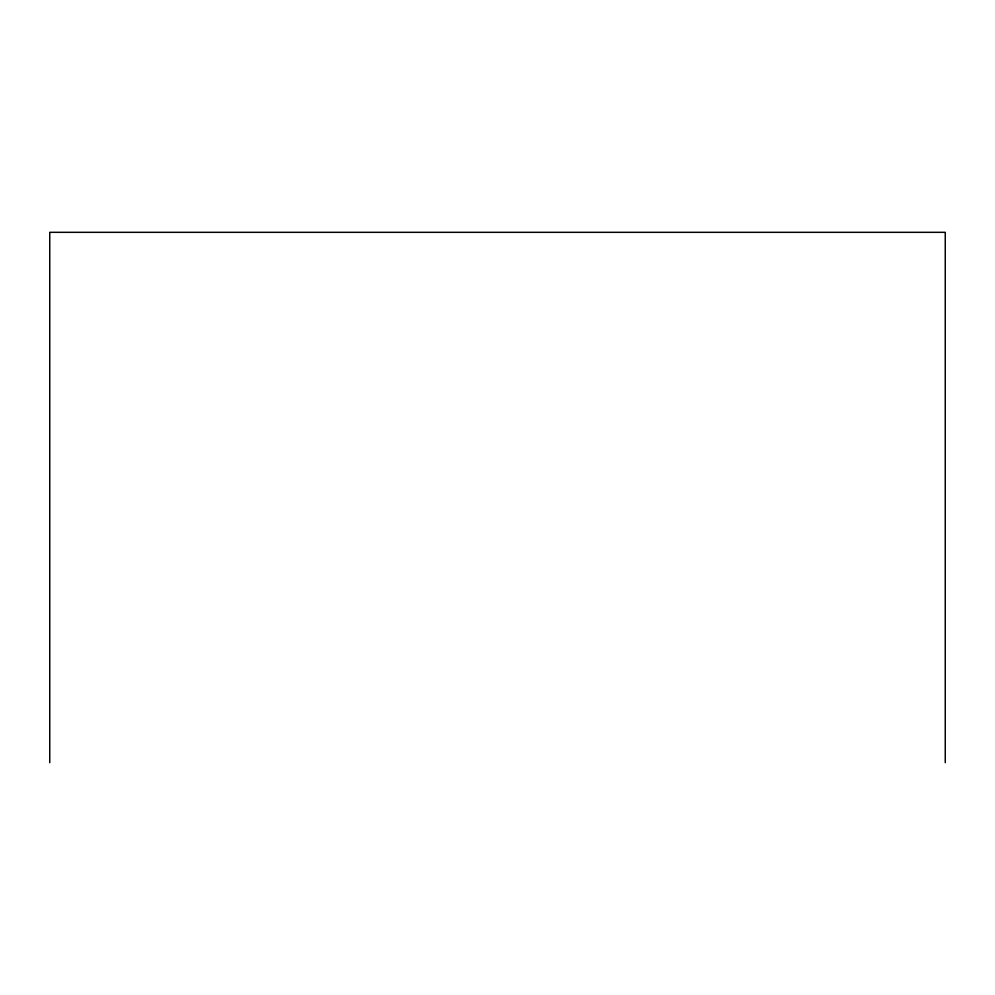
<?xml version="1.0" encoding="UTF-8"?>
<svg xmlns="http://www.w3.org/2000/svg" width="995" height="995" viewBox="0 0 995 995"><rect width="100%" height="100%" fill="white"/><g stroke="black" fill="none" stroke-linecap="round" stroke-linejoin="round"><path stroke-width="1.49" d="M945.25 762.68L945.25 232.32L49.75 232.32L49.75 762.68"/></g></svg>
